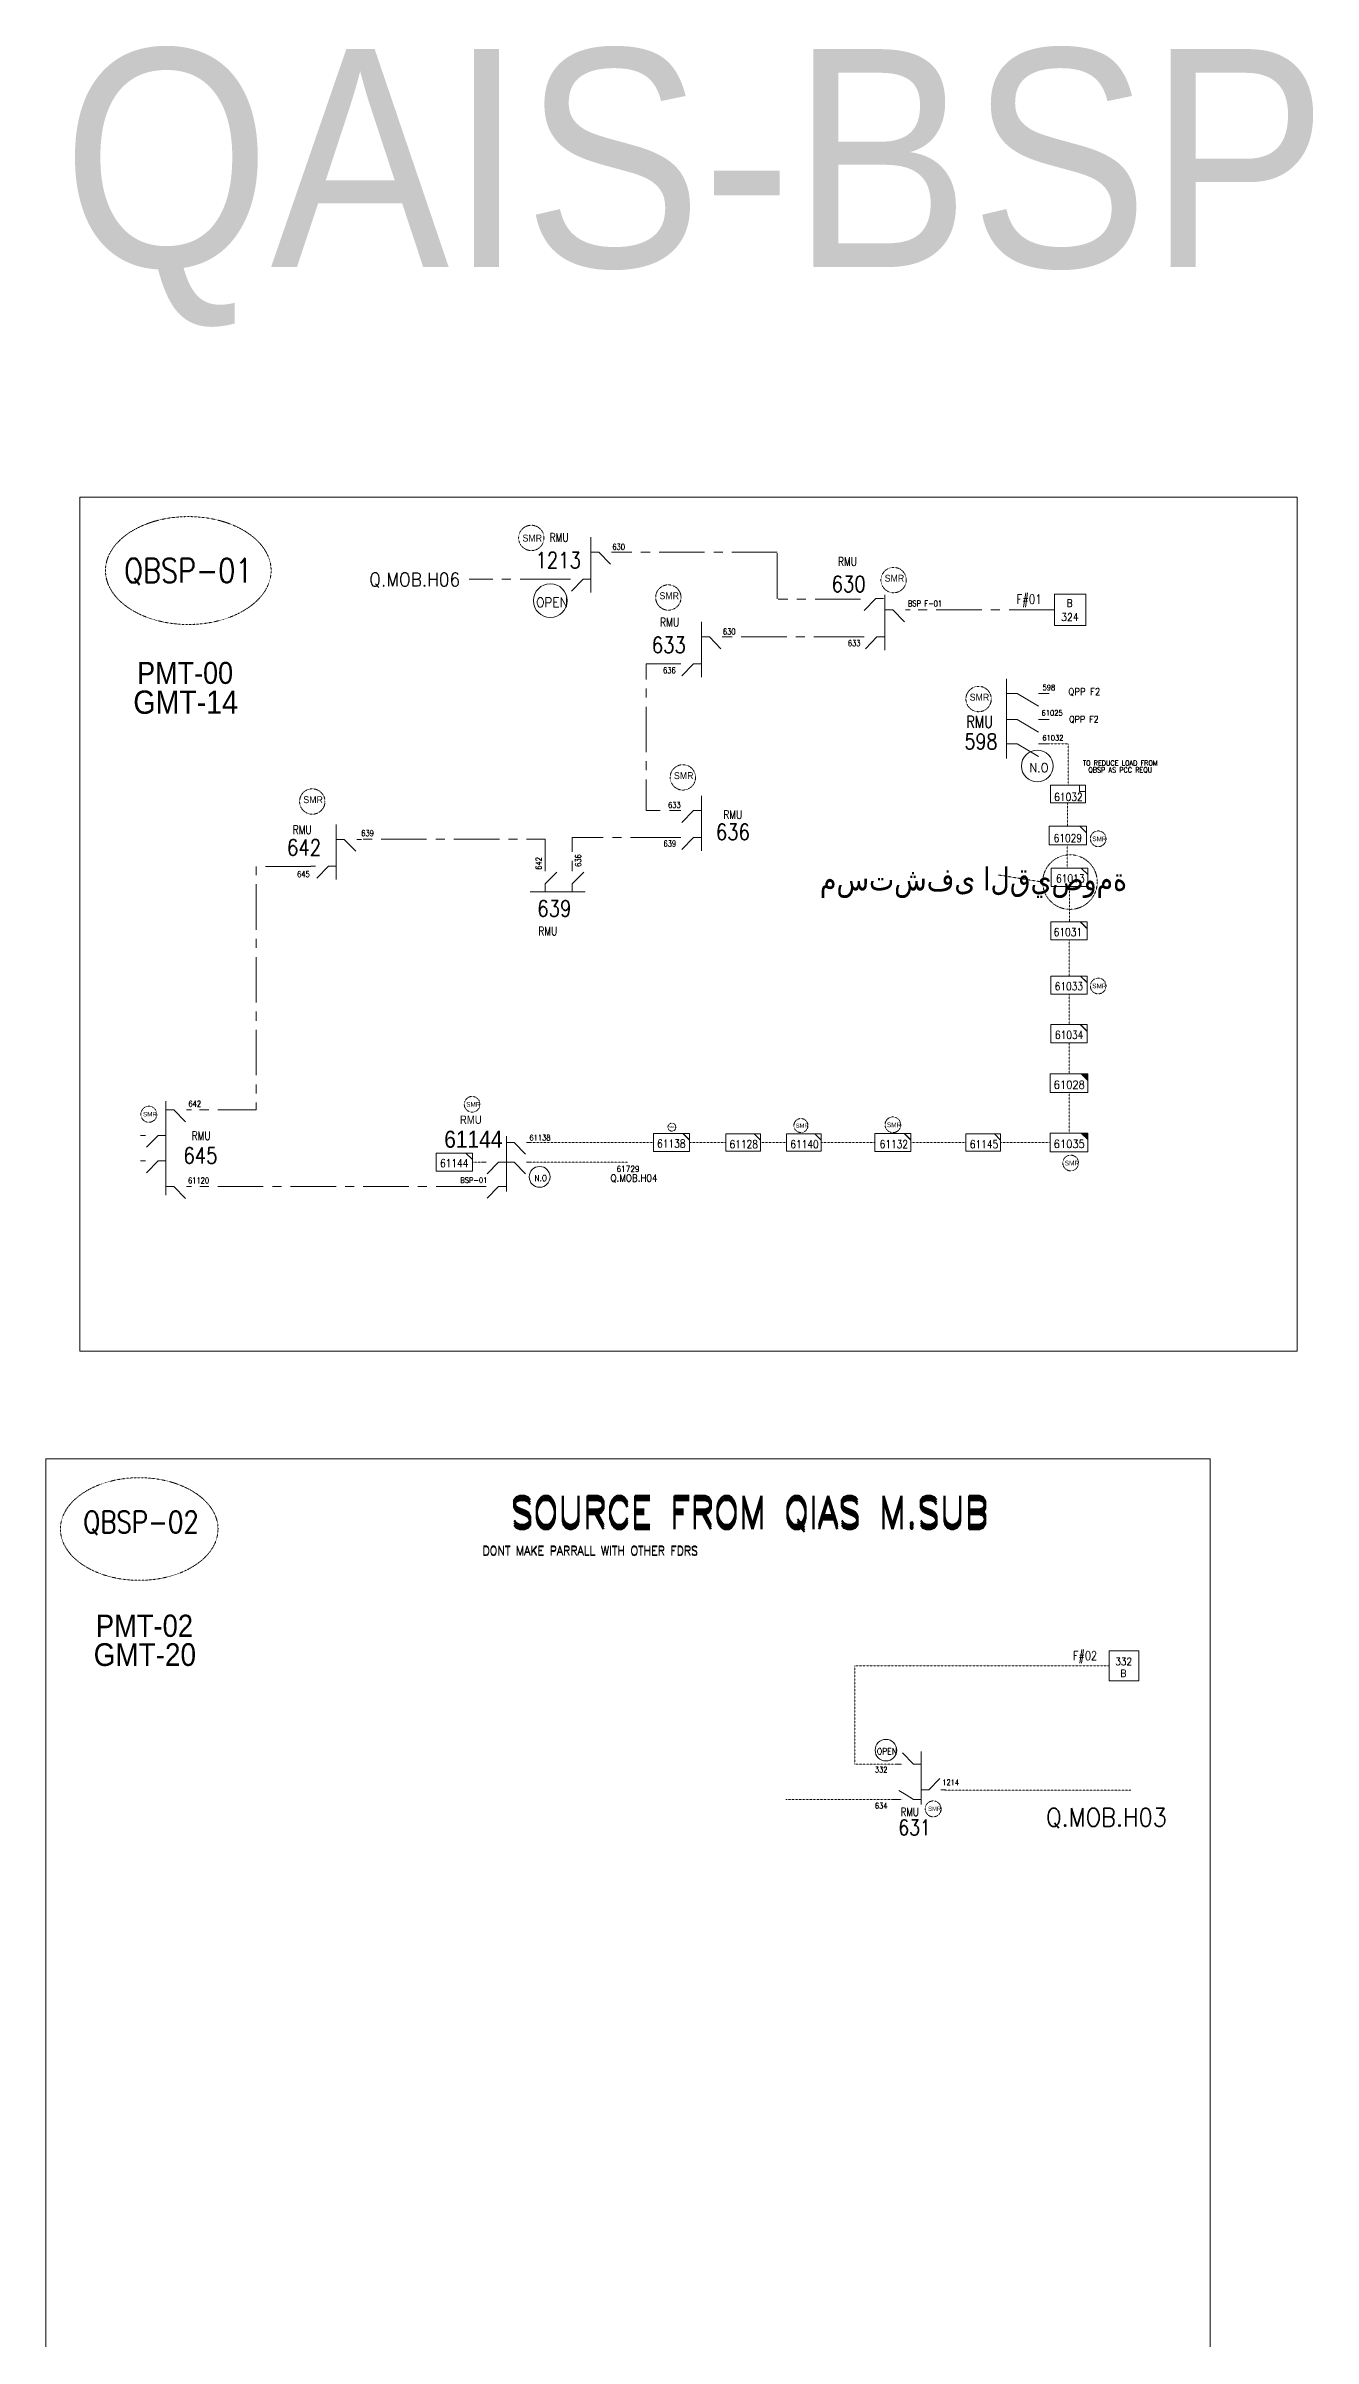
# Model space of a CAD drawing. Header units: metres. Extents: x 65984 to 144644, y -19036 to 23726.
# Drawn here: x 86580 to 88029, y 13967 to 16588 of the extents above; entities that cross this region are included whole.
import ezdxf
from ezdxf.enums import TextEntityAlignment as Align

# ---------------------------------------------------------------- set-up
doc = ezdxf.new("R2010")
doc.units = ezdxf.units.M
doc.header["$MEASUREMENT"] = 0
doc.linetypes.add('( Center )', pattern=[2, 1.25, -0.25, 0.25, -0.25])
doc.linetypes.add('DGN Style 3', pattern=[0.013877, 0, -0.013877])
doc.layers.get('0').update_dxf_attribs({"color": 95, "lineweight": 40})
for name, color, linetype, lineweight in [('ABS NUMBER', 112, 'Continuous', 30), ('d_eos', 111, 'Continuous', 40), ('d_eos no', 121, 'Continuous', 40), ('d_tf no', 6, 'Continuous', 40), ('d_ug cable', 95, 'Continuous', 40), ('d_village name', 7, 'Continuous', 40), ('FDR  1  16', 234, 'Continuous', 40), ('fedr no', 95, 'Continuous', 40), ('GRID STATION  04', 7, 'Continuous', 40), ('Level 37', 7, 'Continuous', 0), ('O H MAIN FEEDER', 4, 'Continuous', 100), ('SW N O', 114, 'Continuous', 30)]:
    doc.layers.add(name, color=color, linetype=linetype, lineweight=lineweight)
doc.styles.add('NASKHF', font='naskhf.shx', dxfattribs={"height": 8})
doc.styles.add('Style-Arial', font='arial.ttf')
doc.styles.add('Style-msdefault', font='msdefault.shx')
doc.styles.add('Style-simplex', font='simplex.shx')
doc.styles.add('Style-STANDARD', font='STANDARD.shx')

# ---------------------------------------------------------------- blocks, each defined once
blk = doc.blocks.new('*U1292')
at = {"layer": 'd_eos', "color": 2, "linetype": 'Continuous', "lineweight": 13, "ltscale": 1.243946}
for p, q in [((0, -16.2), (0, 16.2)), ((-12.1, 7.4), (-14.9, 7.4)), ((-4.7, 7.4), (-11.5, 0.4)), ((0, 7.4), (-4.7, 7.4)), ((0, -8.4), (4.6, -8.4)), ((4.6, -8.4), (11.4, -15.4)), ((12.1, -8.4), (14.9, -8.4))]:
    blk.add_line(p, q, dxfattribs=at)
blk = doc.blocks.new('TF_1_3')
at = {"layer": 'd_village name', "color": 0, "linetype": 'Continuous', "lineweight": -2, "ltscale": 500}
blk.add_line((3150, 2475), (4950, 675), dxfattribs=at)
blk.add_3dface([(-5050, 2475), (4950, 2475), (4950, -2525), (-5050, -2525)], dxfattribs=at)
blk = doc.blocks.new('SS_1_2')
at = {"layer": 'd_village name', "color": 0, "linetype": 'ByBlock', "lineweight": -2, "ltscale": 500, "flags": 128}
blk.add_lwpolyline([(3475, 2125), (5225, 2125), (5225, 375)], close=True, dxfattribs=at)
at = {"layer": 'd_village name', "color": 0, "linetype": 'ByBlock', "lineweight": -2, "ltscale": 500, "extrusion": (0, 0, -1)}
blk.add_solid([(-3475, 2125), (-5225, 2125), (-5225, 375)], dxfattribs=at)
at = {"layer": 'd_village name', "color": 0, "linetype": 'ByBlock', "lineweight": -2, "ltscale": 500}
blk.add_3dface([(-4775, 2125), (5225, 2125), (5225, -2875), (-4775, -2875)], dxfattribs=at)
blk = doc.blocks.new('TF_1_4')
at = {"color": 0, "linetype": 'ByBlock', "lineweight": -2, "ltscale": 500}
blk.add_line((3150, 2475), (4950, 675), dxfattribs=at)
blk.add_3dface([(-5050, 2475), (4950, 2475), (4950, -2525), (-5050, -2525)], dxfattribs=at)
blk = doc.blocks.new('TF3_3_2')
at = {"layer": 'd_village name', "color": 0, "linetype": 'Continuous', "lineweight": -2, "ltscale": 500}
for p, q in [((5650, 4500), (9150, 4500)), ((9150, 4500), (9150, 1000))]:
    blk.add_line(p, q, dxfattribs=at)
at = {"layer": 'd_village name', "color": 0, "linetype": 'Continuous', "lineweight": -2, "ltscale": 500, "flags": 128}
blk.add_lwpolyline([(9150, 1000), (5650, 1000), (5650, 4500)], dxfattribs=at)
at = {"layer": 'd_village name', "color": 0, "linetype": 'Continuous', "lineweight": -2, "ltscale": 500}
blk.add_3dface([(-10850, 4500), (9150, 4500), (9150, -5500), (-10850, -5500)], dxfattribs=at)
blk = doc.blocks.new('*U1293')
at = {"layer": 'd_eos', "color": 2, "linetype": 'Continuous', "lineweight": 13, "ltscale": 1.369164}
for p, q in [((-29.4, 54.9), (-29.3, -54.9)), ((-29.4, 34.8), (-14.7, 34.8)), ((-14.7, 34.8), (14.7, 17.4)), ((14.7, 34.8), (29.4, 34.8)), ((-29.3, -1), (-14.7, -1)), ((-14.7, -1), (0, -9.7)), ((0, -9.7), (14.7, -18.4)), ((14.7, -1), (29.4, -1)), ((-29.3, -34.7), (-14.7, -34.7)), ((-14.7, -34.7), (0, -43.4)), ((0, -43.4), (14.7, -52.1)), ((14.7, -34.7), (29.4, -34.7))]:
    blk.add_line(p, q, dxfattribs=at)
blk = doc.blocks.new('*U4267')
at = {"layer": 'SW N O', "color": 151, "lineweight": 13, "ltscale": 0.426762}
blk.add_circle((0, 0), 16.8, dxfattribs=at)
at = {"layer": 'SW N O', "color": 151, "lineweight": 13, "insert": (1.7, -1.8), "char_height": 9.6, "attachment_point": 5, "line_spacing_factor": 0.6, "style": 'Style-STANDARD'}
blk.add_mtext('OPEN', dxfattribs=at)
blk = doc.blocks.new('*U4285')
at = {"layer": 'SW N O', "color": 3, "lineweight": 13, "ltscale": 0.426762}
blk.add_circle((0, 0), 16.8, dxfattribs=at)
at = {"layer": 'SW N O', "color": 3, "lineweight": 13, "insert": (1.7, -1.8), "char_height": 9.6, "attachment_point": 5, "line_spacing_factor": 0.6, "style": 'Style-STANDARD'}
blk.add_mtext('N.O', dxfattribs=at)
blk = doc.blocks.new('*U4286')
at = {"layer": 'SW N O', "color": 3, "lineweight": 13, "ltscale": 0.426762}
blk.add_circle((0, 0), 16.8, dxfattribs=at)
at = {"layer": 'SW N O', "color": 3, "lineweight": 13, "insert": (1.7, -1.8), "char_height": 9.6, "attachment_point": 5, "line_spacing_factor": 0.6, "style": 'Style-STANDARD'}
blk.add_mtext('N.O', dxfattribs=at)
blk = doc.blocks.new('*U4372')
at = {"layer": 'd_eos', "color": 2, "linetype": 'Continuous', "lineweight": 13, "ltscale": 1.189951}
for p, q in [((0, -16.2), (0, 16.2)), ((-12.1, 7.4), (-14.9, 7.4)), ((-4.7, 7.4), (-11.5, 0.4)), ((0, 7.4), (-4.7, 7.4)), ((0, -8.4), (4.6, -8.4)), ((4.6, -8.4), (11.4, -15.4)), ((12.1, -8.4), (14.9, -8.4))]:
    blk.add_line(p, q, dxfattribs=at)
blk = doc.blocks.new('*U4351')
at = {"layer": 'SW N O', "color": 151, "lineweight": 13, "ltscale": 0.426762}
blk.add_circle((0, 0), 16.8, dxfattribs=at)
at = {"layer": 'SW N O', "color": 151, "lineweight": 13, "insert": (1.7, -1.8), "char_height": 9.6, "attachment_point": 5, "line_spacing_factor": 0.6, "style": 'Style-STANDARD'}
blk.add_mtext('OPEN', dxfattribs=at)

msp = doc.modelspace()

# ---------------------------------------------------------------- linework, layer by layer
at = {"color": 114, "linetype": 'DGN Style 3', "lineweight": 13}
msp.add_line((87078.3, 15311.3), (87067.9, 15311.3), dxfattribs=at)
at = {"color": 222, "linetype": 'DGN Style 3', "lineweight": 13, "true_color": 0xc71585}
for p, q in [((87796, 14735.3), (87505.3, 14735.3)), ((87505.3, 14735.3), (87505.3, 14622.8)), ((87559.4, 14622.8), (87505.5, 14622.8)), ((87559.4, 14582.6), (87426.3, 14582.6)), ((87820.8, 14593.3), (87607.9, 14593.2))]:
    msp.add_line(p, q, dxfattribs=at)
at = {"color": 114, "linetype": 'DGN Style 3', "lineweight": 13, "flags": 128}
msp.add_lwpolyline([(87763.1, 15585.8), (87770.8, 15585.8), (87770.8, 15578.1)], close=True, dxfattribs=at)
at = {"color": 2, "linetype": 'DGN Style 3', "lineweight": 13, "flags": 128}
msp.add_lwpolyline([(87763.1, 15524), (87770.8, 15524), (87770.8, 15516.3)], close=True, dxfattribs=at)
at = {"color": 2, "linetype": 'Continuous', "lineweight": 13, "ltscale": 1.057294, "flags": 128}
msp.add_lwpolyline([(87308.6, 15344), (87316.3, 15344), (87316.3, 15336.3)], close=True, dxfattribs=at)
at = {"color": 2, "linetype": 'Continuous', "lineweight": 13, "ltscale": 1.083756, "flags": 128}
msp.add_lwpolyline([(87561.8, 15344), (87569.5, 15344), (87569.5, 15336.3)], close=True, dxfattribs=at)
at = {"layer": 'd_eos', "color": 2, "linetype": 'Continuous', "lineweight": 13, "ltscale": 1.243946}
for p, q in [((87529.1, 15955.6), (87515.8, 15942)), ((87538.1, 15955.6), (87529.1, 15955.6)), ((87329.8, 15667.1), (87329.8, 15730.1)), ((87306.3, 15713.1), (87300.8, 15713.1)), ((87320.8, 15713.1), (87307.5, 15699.4)), ((87329.8, 15713.1), (87320.8, 15713.1)), ((87306.3, 15682.2), (87300.8, 15682.2)), ((87320.8, 15682.2), (87307.5, 15668.5)), ((87329.8, 15682.2), (87320.8, 15682.2)), ((86717.5, 15273.6), (86717.5, 15380.8)), ((86717.5, 15371.1), (86726.6, 15371.1)), ((86726.6, 15371.1), (86739.8, 15357.4)), ((86741.1, 15371.1), (86746.6, 15371.1)), ((86693.9, 15341.8), (86688.4, 15341.8)), ((86708.4, 15341.8), (86695.2, 15328.2)), ((86717.5, 15341.8), (86708.4, 15341.8)), ((86693.9, 15312.6), (86688.4, 15312.6)), ((86708.4, 15312.6), (86695.2, 15299)), ((86717.5, 15312.6), (86708.4, 15312.6)), ((86717.5, 15283.4), (86726.6, 15283.4)), ((86726.6, 15283.4), (86739.8, 15269.7)), ((86741.1, 15283.4), (86746.6, 15283.4))]:
    msp.add_line(p, q, dxfattribs=at)
at = {"layer": 'd_eos', "color": 7, "linetype": 'Continuous', "lineweight": 13, "ltscale": 1.243946}
for p, q in [((87151, 15643.9), (87151, 15649.4)), ((87181.9, 15643.9), (87181.9, 15649.4)), ((87151, 15629.4), (87164.6, 15642.7)), ((87151, 15620.4), (87151, 15629.4)), ((87181.9, 15629.4), (87195.5, 15642.7)), ((87181.9, 15620.4), (87181.9, 15629.4)), ((87197, 15620.4), (87134, 15620.4))]:
    msp.add_line(p, q, dxfattribs=at)
at = {"layer": 'd_eos', "color": 2, "linetype": 'Continuous', "lineweight": 13, "ltscale": 1.219067}
for p, q in [((87106.8, 15277.5), (87106.8, 15341)), ((87106.8, 15333.7), (87115.7, 15333.7)), ((87115.7, 15333.7), (87128.6, 15320.3)), ((87129.9, 15333.7), (87135.3, 15333.7)), ((87083.7, 15311.3), (87078.3, 15311.3)), ((87097.9, 15311.3), (87084.9, 15297.9)), ((87106.8, 15311.3), (87097.9, 15311.3)), ((87106.8, 15311.3), (87115.7, 15311.3)), ((87115.7, 15311.3), (87128.7, 15297.9)), ((87129.9, 15311.3), (87135.3, 15311.3)), ((87083.7, 15283.4), (87078.3, 15283.4)), ((87097.9, 15283.4), (87084.9, 15270)), ((87106.8, 15283.4), (87097.9, 15283.4))]:
    msp.add_line(p, q, dxfattribs=at)
at = {"layer": 'd_eos', "color": 7, "linetype": 'Continuous', "lineweight": 13, "ltscale": 0.963861}
msp.add_line((87556.3, 14582.6), (87547.7, 14582.6), dxfattribs=at)
at = {"layer": 'd_eos', "color": 2, "linetype": 'Continuous', "lineweight": 13, "ltscale": 0.963861}
for p, q in [((87563.9, 14587.6), (87555.4, 14592.7)), ((87572.5, 14582.6), (87563.9, 14587.6)), ((87581, 14582.6), (87572.5, 14582.6))]:
    msp.add_line(p, q, dxfattribs=at)
at = {"layer": 'd_ug cable', "color": 114, "linetype": 'DGN Style 3', "lineweight": 13}
for p, q in [((87748.5, 15722.1), (87748.5, 15694.9)), ((87748, 15674), (87748, 15647.5)), ((87750.7, 15626.5), (87750.7, 15585.8)), ((87750.2, 15344.5), (87750.2, 15390.6)), ((87316.3, 15333.7), (87357.5, 15333.7)), ((87397.2, 15333.7), (87427.1, 15333.7)), ((87466.7, 15333.7), (87528.2, 15333.7)), ((87569.5, 15333.7), (87632.3, 15333.7))]:
    msp.add_line(p, q, dxfattribs=at)
at = {"layer": 'd_ug cable', "color": 6, "linetype": 'DGN Style 3', "lineweight": 13}
msp.add_line((87720.1, 15631.4), (87669.6, 15639.5), dxfattribs=at)
at = {"layer": 'd_ug cable', "color": 114, "linetype": 'DGN Style 3', "lineweight": 13, "flags": 128}
for points in [[(87727.7, 15789.3), (87749.1, 15789.3), (87749.1, 15742.2)], [(87750.2, 15565.2), (87750.2, 15524)], [(87750.2, 15503.3), (87750.2, 15468.4)], [(87750.2, 15447.7), (87750.2, 15412.2)], [(87275, 15333.7), (87135.3, 15333.7)], [(87672, 15333.7), (87672, 15333.7), (87728.7, 15333.7)]]:
    msp.add_lwpolyline(points, dxfattribs=at)
msp.add_lwpolyline([(87763.1, 15468.4), (87770.8, 15468.4), (87770.8, 15460.7)], close=True, dxfattribs=at)
at = {"layer": 'd_ug cable', "color": 1, "linetype": 'DGN Style 3', "lineweight": 13, "flags": 128}
msp.add_lwpolyline([(87245.8, 15311.3), (87135.3, 15311.3)], dxfattribs=at)
at = {"layer": 'd_ug cable', "color": 2, "linetype": 'DGN Style 3', "lineweight": 13}
for centre, radius in [((87135.3, 16024.9), 14.5), ((87549.6, 15976.7), 14.5), ((87292, 15956.8), 14.5), ((87646.8, 15840.7), 14.5), ((87308.6, 15751.1), 14.5), ((86884.8, 15723.5), 14.5), ((87783.6, 15680.9), 8.98), ((87783.6, 15512.6), 8.98), ((87067.6, 15377.3), 8.98), ((87443.6, 15353), 8.03), ((87548.8, 15353.9), 8.98), ((87296.1, 15351.2), 4.56), ((87752.1, 15310.2), 8.98), ((87594.9, 14571.7), 9.09)]:
    msp.add_circle(centre, radius, dxfattribs=at)
at = {"layer": 'd_ug cable', "color": 6, "linetype": 'DGN Style 3', "lineweight": 13}
msp.add_circle((87751.3, 15631.4), 31.2, dxfattribs=at)
at = {"layer": 'd_ug cable', "color": 1, "linetype": 'DGN Style 3', "lineweight": 13}
msp.add_circle((86697.9, 15365.9), 9.14, dxfattribs=at)
at = {"layer": 'FDR  1  16', "color": 114, "linetype": '( Center )', "lineweight": 13, "ltscale": 41.581946}
for p, q in [((87416.6, 16008.6), (87230.8, 16008.6)), ((87416.6, 15955.4), (87416.6, 16008.6)), ((87174.4, 15977.7), (87064.2, 15977.7)), ((87511.7, 15955), (87417.6, 15955)), ((87733.6, 15942.6), (87568.1, 15942.6)), ((87510.5, 15911.7), (87357.2, 15911.7))]:
    msp.add_line(p, q, dxfattribs=at)
at = {"layer": 'FDR  1  16', "color": 114, "linetype": '( Center )', "lineweight": 13, "ltscale": 41.581946, "flags": 128}
for points in [[(87300.8, 15880.8), (87266.5, 15880.8), (87266.5, 15713.1), (87300.8, 15713.1)], [(87151, 15649.4), (87151, 15680.3), (86940.4, 15680.3), (86940.4, 15680.3)], [(87300.8, 15682.2), (87181.9, 15682.2), (87181.9, 15649.4)], [(86883.1, 15649.4), (86820.5, 15649.4), (86820.5, 15371.1), (86746.6, 15371.1)], [(87078.3, 15283.4), (86876.7, 15283.4), (86876.7, 15283.4), (86746.5, 15283.4)]]:
    msp.add_lwpolyline(points, dxfattribs=at)
at = {"layer": 'fedr no', "color": 82, "linetype": 'DGN Style 3', "lineweight": 13, "true_color": 0x1dc70e}
for centre, major_axis in [((86743, 15987.6), (94.7, 0)), ((86686.9, 14891.7), (90.1, 0))]:
    msp.add_ellipse(centre, major_axis=major_axis, ratio=0.651175, dxfattribs=at)
at = {"layer": 'GRID STATION  04', "color": 114, "linetype": 'Continuous', "lineweight": 13, "ltscale": 1.147662, "flags": 128}
msp.add_lwpolyline([(87769.4, 15960.5), (87733.6, 15960.5), (87733.6, 15924.7), (87769.4, 15924.7)], close=True, dxfattribs=at)
at = {"layer": 'GRID STATION  04', "color": 222, "linetype": 'Continuous', "lineweight": 13, "ltscale": 1.097846, "true_color": 0xc71585, "flags": 128}
msp.add_lwpolyline([(87830.2, 14752.4), (87796, 14752.4), (87796, 14718.2), (87830.2, 14718.2)], close=True, dxfattribs=at)
at = {"layer": 'O H MAIN FEEDER', "color": 140, "lineweight": 13, "ltscale": 0.498271, "flags": 128}
msp.add_lwpolyline([(86618.9, 16071.6), (88011, 16071.6), (88011, 15095.2), (86618.9, 15095.2)], close=True, dxfattribs=at)
at = {"layer": 'O H MAIN FEEDER', "color": 140, "lineweight": 13, "ltscale": 0.476643, "flags": 128}
msp.add_lwpolyline([(86580.1, 14971.9), (87911.8, 14971.9), (87911.8, 13873.6), (86580.1, 13873.6)], close=True, dxfattribs=at)

# ---------------------------------------------------------------- block references
at = {"color": 114, "linetype": 'Continuous', "lineweight": 13, "ltscale": 1.065686, "xscale": 0.002012297579048614, "yscale": 0.002012297579048614, "zscale": 0.002377878437515132, "rotation": 359.9999999999999}
msp.add_blockref('TF3_3_2', (87750.8, 15733.1), dxfattribs=at)
at = {"color": 2, "linetype": 'Continuous', "lineweight": 13, "ltscale": 1.10624, "xscale": 0.004259387094427709, "yscale": 0.004259387094427709, "zscale": 0.004756974660543366}
msp.add_blockref('TF_1_3', (87749, 15684.7), dxfattribs=at)
at = {"color": 114, "linetype": 'Continuous', "lineweight": 13, "ltscale": 1.096416, "xscale": 0.004200006701622866, "yscale": 0.004200006701622866, "zscale": 0.004756974660543366}
msp.add_blockref('TF_1_3', (87751, 15637.1), dxfattribs=at)
at = {"color": 114, "linetype": 'Continuous', "lineweight": 13, "ltscale": 1.083756, "xscale": 0.004128532071301084, "yscale": 0.004128532071301084, "zscale": 0.004756974660543366}
for p in [(87750.4, 15575.6), (87750.4, 15458.2), (87047.5, 15311.4)]:
    msp.add_blockref('TF_1_3', p, dxfattribs=at)
at = {"color": 2, "linetype": 'Continuous', "lineweight": 13, "ltscale": 1.083756, "xscale": 0.004128532071301084, "yscale": 0.004128532071301084, "zscale": 0.004756974660543366}
for p in [(87750.4, 15513.7), (87549, 15333.8)]:
    msp.add_blockref('TF_1_3', p, dxfattribs=at)
at = {"color": 114, "linetype": 'Continuous', "lineweight": 13, "ltscale": 1.113762, "xscale": 0.004304087001545882, "yscale": 0.004304087001545882, "zscale": 0.004756974660543366}
msp.add_blockref('SS_1_2', (87749.2, 15403), dxfattribs=at)
at = {"color": 2, "linetype": 'Continuous', "lineweight": 13, "ltscale": 1.057294, "zscale": 0.004756974660543366}
for name, p, xscale, yscale in [('TF_1_4', (87295.8, 15333.8), 0.004128532071301084, 0.004128532071301084), ('TF_1_3', (87447.1, 15333.8), 0.003965278897282711, 0.003965278897282711)]:
    msp.add_blockref(name, p, dxfattribs=dict(at, xscale=xscale, yscale=yscale))
at = {"color": 114, "linetype": 'Continuous', "lineweight": 13, "ltscale": 1.057294, "xscale": 0.003965278897282711, "yscale": 0.003965278897282711, "zscale": 0.004756974660543366}
for p in [(87377.6, 15333.8), (87652.4, 15333.8)]:
    msp.add_blockref('TF_1_3', p, dxfattribs=at)
at = {"color": 2, "linetype": 'Continuous', "lineweight": 13, "ltscale": 1.113762, "xscale": 0.004304087001545882, "yscale": 0.004304087001545882, "zscale": 0.004756974660543366}
msp.add_blockref('SS_1_2', (87749.2, 15335.3), dxfattribs=at)
at = {"layer": 'd_eos', "color": 2, "linetype": 'Continuous', "lineweight": 13, "ltscale": 1.243946, "extrusion": (0, 0, -1), "xscale": 1.948717100000001, "yscale": 1.948717100000001, "zscale": 1.948717100000001}
for p in [(-87203.5, 15994.1), (-87539.5, 15928.1), (-87329.8, 15897.2), (-86912.2, 15665.8)]:
    msp.add_blockref('*U1292', p, dxfattribs=at)
at = {"layer": 'd_eos', "color": 2, "linetype": 'Continuous', "lineweight": 13, "ltscale": 1.369164, "xscale": 0.8316389266684207, "yscale": 0.8316389266684207, "zscale": 0.8316389266684207}
msp.add_blockref('*U1293', (87703.2, 15818.2), dxfattribs=at)
at = {"layer": 'd_eos', "color": 2, "linetype": 'Continuous', "lineweight": 13, "ltscale": 1.189951, "xscale": 1.864130695813981, "yscale": 1.864130695813981, "zscale": 1.864130695813981, "rotation": 180}
msp.add_blockref('*U4372', (87581, 14607.1), dxfattribs=at)
at = {"layer": 'SW N O', "color": 151, "lineweight": 13}
for name, p, xscale, yscale, zscale in [('*U4267', (87157, 15953.2), 1.150558205539288, 1.150558205539288, 1.150558205539288), ('*U4351', (87540.8, 14638.8), 0.733146729852863, 0.733146729852863, 0.733146729852863)]:
    msp.add_blockref(name, p, dxfattribs=dict(at, xscale=xscale, yscale=yscale, zscale=zscale))
at = {"layer": 'SW N O', "color": 3, "lineweight": 13}
for name, p, xscale, yscale, zscale in [('*U4286', (87713.9, 15764.1), 1.080976294114764, 1.080976294114764, 1.080976294114764), ('*U4285', (87144.8, 15294.3), 0.7093953702088569, 0.7093953702088569, 0.7093953702088569)]:
    msp.add_blockref(name, p, dxfattribs=dict(at, xscale=xscale, yscale=yscale, zscale=zscale))

# ---------------------------------------------------------------- texts
at = {"layer": 'ABS NUMBER', "color": 2, "lineweight": 13, "style": 'Style-Arial', "width": 0.88}
msp.add_text('مستشفى القيصومة ', height=26.296, dxfattribs=at).set_placement((87465.4, 15648.2), align=Align.TOP_LEFT)
at = {"layer": 'd_eos no', "color": 7, "linetype": 'Continuous', "lineweight": 13, "style": 'Style-Arial', "width": 0.88}
for s, height, p in [('QAIS-BSP', 249.15, (86598.9, 16583.8)), ('PMT-00', 25.1, (86684.5, 15883.1)), ('GMT-14', 26.57, (86680.1, 15850.4))]:
    msp.add_text(s, height=height, dxfattribs=at).set_placement(p, align=Align.TOP_LEFT)
at = {"layer": 'd_eos no', "color": 2, "linetype": 'Continuous', "lineweight": 13, "style": 'Style-Arial', "width": 0.88}
msp.add_text('61144', height=19.49, dxfattribs=at).set_placement((87035.7, 15347.1), align=Align.TOP_LEFT)
at = {"layer": 'd_eos no', "color": 7, "linetype": 'Continuous', "lineweight": 13, "ltscale": 0.956594, "style": 'Style-Arial', "width": 0.88}
for s, height, p in [('PMT-02', 25.42, (86637.3, 14793.8)), ('GMT-20', 25.97, (86634.8, 14761.1))]:
    msp.add_text(s, height=height, dxfattribs=at).set_placement(p, align=Align.TOP_LEFT)
at = {"layer": 'd_tf no', "color": 1, "linetype": 'Continuous', "lineweight": 40, "style": 'Style-msdefault', "width": 0.945946}
for height, p in [(7.96, (87125.2, 16028.7)), (7.96, (87281.8, 15962.8)), (7.96, (87539.4, 15982.8)), (7.96, (87636.6, 15846.8)), (7.96, (87298.4, 15757.1)), (7.96, (86874.6, 15729.6)), (5.34, (87776.8, 15683.5)), (5.34, (87776.8, 15515.3)), (5.34, (87060.8, 15379.9)), (2.43, (87293, 15352.6)), (5.34, (87542, 15356.5)), (5.34, (87745.4, 15312.8)), (4.88, (87589.1, 14574.3))]:
    msp.add_text('SMR', height=height, dxfattribs=at).set_placement(p, align=Align.TOP_LEFT)
at = {"layer": 'd_tf no', "color": 114, "linetype": 'Continuous', "lineweight": 13, "width": 0.909091}
for s, style, p in [('61032', 'Style-STANDARD', (87749.5, 15728.7)), ('61013', 'Style-STANDARD', (87751.7, 15635.5)), ('61031', 'Style-STANDARD', (87749, 15574.2)), ('61034', 'Style-STANDARD', (87750.3, 15456.7)), ('61028', 'Style-simplex', (87750.5, 15399.7)), ('61128', 'Style-STANDARD', (87378.2, 15331.7)), ('61145', 'Style-STANDARD', (87653, 15331.7)), ('61144', 'Style-STANDARD', (87047.2, 15310))]:
    msp.add_text(s, height=9.15, dxfattribs=dict(at, style=style)).set_placement(p, align=Align.MIDDLE_CENTER)
at = {"layer": 'd_tf no', "color": 2, "linetype": 'Continuous', "lineweight": 13, "width": 0.909091}
for s, style, p in [('61029', 'Style-STANDARD', (87748.9, 15681.7)), ('61033', 'Style-STANDARD', (87750.1, 15512.3)), ('61138', 'Style-STANDARD', (87295.4, 15332.4)), ('61140', 'Style-STANDARD', (87447.7, 15331.7)), ('61132', 'Style-STANDARD', (87549.9, 15331.8)), ('61035', 'Style-simplex', (87750.5, 15332))]:
    msp.add_text(s, height=9.15, dxfattribs=dict(at, style=style)).set_placement(p, align=Align.MIDDLE_CENTER)
at = {"layer": 'd_tf no', "color": 1, "linetype": 'Continuous', "lineweight": 13, "style": 'Style-msdefault', "width": 0.947368}
msp.add_text('SMR', height=4.79, dxfattribs=at).set_placement((87437.7, 15355.2), align=Align.TOP_LEFT)
at = {"layer": 'd_tf no', "color": 7, "linetype": 'Continuous', "lineweight": 13, "ltscale": 1.44, "style": 'Style-simplex', "width": 0.909091}
msp.add_text('61729', height=6.76, dxfattribs=at).set_placement((87245.9, 15303.4), align=Align.MIDDLE_CENTER)
at = {"layer": 'd_tf no', "color": 2, "linetype": 'Continuous', "lineweight": 13, "ltscale": 0.791085, "insert": (87808.8, 15763.3), "char_height": 5.902, "attachment_point": 5, "line_spacing_factor": 0.8, "style": 'Style-STANDARD'}
msp.add_mtext('\\H1x;\\W0.909091;TO REDUCE LOAD FROM\\PQBSP AS PCC REQU', dxfattribs=at)
at = {"layer": 'd_tf no', "color": 2, "lineweight": 13, "insert": (86691.3, 15368.5), "char_height": 5.036, "attachment_point": 1, "style": 'NASKHF'}
msp.add_mtext('\\Fmsdefault;\\H1x;\\W0.925;SMR\\P', dxfattribs=at)
at = {"layer": 'fedr no', "color": 6, "linetype": 'Continuous', "lineweight": 13, "style": 'Style-STANDARD', "width": 0.909091}
for s, height, p in [('QBSP-01', 27.57, (86743, 15987.6)), ('QBSP-02', 24.8, (86689, 14899.7))]:
    msp.add_text(s, height=height, dxfattribs=at).set_placement(p, align=Align.MIDDLE_CENTER)
at = {"layer": 'fedr no', "color": 6, "linetype": 'Continuous', "lineweight": 13, "attachment_point": 5, "style": 'Style-STANDARD'}
for s, insert, char_height in [('Q.MOB.H06', (87001.9, 15976.6), 15.57), ('\\H0.792701x;Q.MOB.H04', (87252.7, 15292.5), 10.164), ('Q.MOB.H03', (87793, 14561.1), 20.69)]:
    msp.add_mtext(s, dxfattribs=dict(at, insert=insert, char_height=char_height))
at = {"layer": 'fedr no', "color": 2, "linetype": 'Continuous', "lineweight": 13, "attachment_point": 5, "style": 'Style-STANDARD'}
for s, insert, char_height in [('\\H0.792701x;SOURCE FROM QIAS M.SUB', (87385, 14911.6), 41.718), ('\\H0.792701x;SOURCE FROM QIAS M.SUB', (87385, 14909), 41.718), ('\\H0.792701x;SOURCE FROM QIAS M.SUB', (87385, 14906.5), 41.718), ('\\H0.792701x;DONT MAKE PARRALL WITH OTHER FDRS', (87202.7, 14867.3), 12.714), ('\\H0.792701x;DONT MAKE PARRALL WITH OTHER FDRS', (87202.7, 14866.8), 12.714), ('\\H0.792701x;DONT MAKE PARRALL WITH OTHER FDRS', (87202.7, 14866.4), 12.714)]:
    msp.add_mtext(s, dxfattribs=dict(at, insert=insert, char_height=char_height))
at = {"layer": 'GRID STATION  04', "color": 114, "linetype": 'Continuous', "lineweight": 13, "style": 'Style-STANDARD', "width": 0.866667}
msp.add_text('F#01', height=10.74, dxfattribs=at).set_placement((87704.5, 15954.8), align=Align.MIDDLE_CENTER)
at = {"layer": 'GRID STATION  04', "color": 114, "linetype": 'Continuous', "lineweight": 13, "style": 'Style-STANDARD'}
for s, p in [('324', (87751.2, 15934.4)), ('B', (87751, 15950.3))]:
    msp.add_text(s, height=8.59, dxfattribs=at).set_placement(p, align=Align.MIDDLE_CENTER)
at = {"layer": 'GRID STATION  04', "color": 222, "linetype": 'Continuous', "lineweight": 13, "ltscale": 0.956594, "true_color": 0xc71585, "style": 'Style-STANDARD', "width": 0.866667}
msp.add_text('F#02', height=10.27, dxfattribs=at).set_placement((87768.5, 14746.9), align=Align.MIDDLE_CENTER)
at = {"layer": 'GRID STATION  04', "color": 222, "linetype": 'Continuous', "lineweight": 13, "ltscale": 0.956594, "true_color": 0xc71585, "style": 'Style-STANDARD'}
for s, p in [('332', (87812.7, 14740.2)), ('B', (87812.5, 14726.7))]:
    msp.add_text(s, height=8.22, dxfattribs=at).set_placement(p, align=Align.MIDDLE_CENTER)
at = {"layer": 'Level 37', "color": 2, "linetype": 'Continuous', "lineweight": 13, "style": 'Style-STANDARD'}
for s, height, width, p in [('RMU', 9.73, 0.854701, (87167.1, 16025.4)), ('1213', 18.3, 0.909091, (87166.1, 15999.4)), ('RMU', 9.73, 0.854701, (87496.9, 15997.9)), ('630', 18.3, 0.909091, (87498.2, 15972.2)), ('633', 18.3, 0.909091, (87292.5, 15902.5)), ('RMU', 9.73, 0.854701, (87293.5, 15928.5)), ('598', 17.7, 0.909091, (87649.5, 15792.2)), ('RMU', 9.73, 0.854701, (87365.7, 15708.5)), ('642', 18.3, 0.909091, (86875.4, 15670.9)), ('RMU', 9.73, 0.854701, (86873.3, 15691.2))]:
    msp.add_text(s, height=height, dxfattribs=dict(at, width=width)).set_placement(p, align=Align.MIDDLE_CENTER)
at = {"layer": 'Level 37', "color": 7, "linetype": 'Continuous', "lineweight": 13, "style": 'Style-STANDARD'}
for s, height, width, p in [('630', 6.8, 0.909091, (87235.2, 16014.7)), ('BSP F-01', 6.8, 0.909091, (87585.5, 15949.9)), ('630', 6.8, 0.909091, (87361.6, 15917.8)), ('633', 6.8, 0.909091, (87504.5, 15904.6)), ('636', 6.8, 0.909091, (87293.2, 15873.5)), ('598', 6.19, 0.909091, (87727.2, 15853.8)), ('61025', 6.19, 0.909091, (87730.9, 15824.8)), ('61032', 6.19, 0.909091, (87731.8, 15796.3)), ('639', 6.8, 0.909091, (86948, 15687.3)), ('639', 6.8, 0.909091, (87293.7, 15675.4)), ('645', 6.8, 0.909091, (86874.7, 15640.4)), ('639', 18.3, 0.909091, (87161.6, 15601.2)), ('RMU', 9.73, 0.854701, (87154.2, 15575.3)), ('642', 6.8, 0.909091, (86750.4, 15378)), ('RMU', 9.73, 0.854701, (86757.7, 15341.3)), ('61138', 6.19, 0.909091, (87145.2, 15339.2)), ('645', 18.3, 0.909091, (86756.9, 15318.7)), ('61120', 6.8, 0.909091, (86754.7, 15290.2))]:
    msp.add_text(s, height=height, dxfattribs=dict(at, width=width)).set_placement(p, align=Align.MIDDLE_CENTER)
at = {"layer": 'Level 37', "color": 6, "linetype": 'Continuous', "lineweight": 13, "ltscale": 0.81, "style": 'Style-simplex', "width": 0.909091}
msp.add_text('QPP F2', height=7.95, dxfattribs=at).set_placement((87767.7, 15849.1), align=Align.MIDDLE_CENTER)
at = {"layer": 'Level 37', "color": 2, "linetype": 'Continuous', "lineweight": 13, "ltscale": 1.230931, "style": 'Style-STANDARD', "width": 0.854701}
msp.add_text('RMU', height=13.59, dxfattribs=at).set_placement((87648, 15814.6), align=Align.MIDDLE_CENTER)
at = {"layer": 'Level 37', "color": 6, "linetype": 'Continuous', "lineweight": 13, "ltscale": 0.798305, "style": 'Style-simplex', "width": 0.909091}
msp.add_text('QPP F2', height=7.34, dxfattribs=at).set_placement((87767.2, 15817.6), align=Align.MIDDLE_CENTER)
at = {"layer": 'Level 37', "color": 7, "linetype": 'Continuous', "lineweight": 13, "style": 'Style-STANDARD', "width": 0.909091}
for s, height, rotation, p in [('633', 6.8, 0.0075, (87298.9, 15719.5)), ('642', 6.8, 89.9925, (87143.7, 15652.7)), ('636', 6.8, 90, (87188.8, 15656)), ('BSP-01', 6.19, 0.0005, (87069.6, 15290.6))]:
    msp.add_text(s, height=height, rotation=rotation, dxfattribs=at).set_placement(p, align=Align.MIDDLE_CENTER)
at = {"layer": 'Level 37', "color": 2, "linetype": 'Continuous', "lineweight": 13, "style": 'Style-STANDARD', "width": 0.909091}
msp.add_text('636', height=18.3, rotation=360, dxfattribs=at).set_placement((87365.8, 15688.7), align=Align.MIDDLE_CENTER)
at = {"layer": 'Level 37', "color": 2, "linetype": 'Continuous', "lineweight": 13, "style": 'Style-msdefault', "width": 0.86}
msp.add_text('RMU', height=9.55, rotation=0.0004, dxfattribs=at).set_placement((87078.6, 15364.5), align=Align.TOP_RIGHT)
at = {"layer": 'Level 37', "color": 7, "linetype": 'Continuous', "lineweight": 13, "ltscale": 0.956594, "style": 'Style-STANDARD', "width": 0.909091}
for s, p in [('332', (87535.4, 14616.6)), ('1214', (87614.9, 14601.9)), ('634', (87535.4, 14575.3))]:
    msp.add_text(s, height=6.5, dxfattribs=at).set_placement(p, align=Align.MIDDLE_CENTER)
at = {"layer": 'Level 37', "color": 2, "linetype": 'Continuous', "lineweight": 13, "ltscale": 0.956594, "style": 'Style-STANDARD'}
for s, height, width, p in [('RMU', 9.31, 0.854701, (87568.1, 14568.2)), ('631', 17.5, 0.909091, (87573.6, 14550.5))]:
    msp.add_text(s, height=height, dxfattribs=dict(at, width=width)).set_placement(p, align=Align.MIDDLE_CENTER)

doc.saveas('drawing.dxf')
